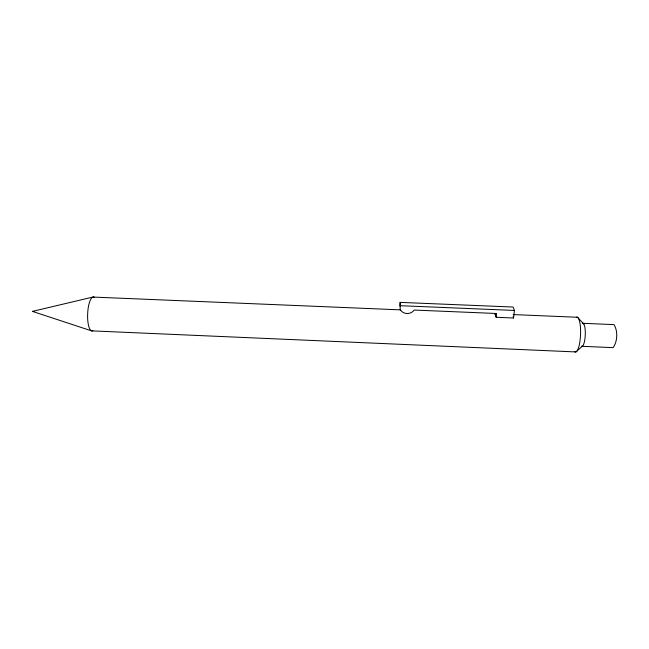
<?xml version="1.0" encoding="UTF-8"?>
<svg xmlns="http://www.w3.org/2000/svg" width="649" height="649" viewBox="0 0 649 649"><rect width="100%" height="100%" fill="white"/><g stroke="black" fill="none" stroke-linecap="round" stroke-linejoin="round"><path stroke-width="0.97" d="M399.938 306.117L400.165 302.377L513.108 307.034L514.422 310.433L513.546 318.026L496.152 317.272L495.017 313.824L496.152 317.272L496.558 313.499L414.176 310.06A8.104 7.48 -5.5 0 1 406.931 313.508A8.104 7.48 -5.5 0 1 400.173 309.476L400.165 302.377M577.083 350.939L582.258 346.306M575.939 351.936L91.541 330.86L32.45 311.39L92.904 297.064L400.555 309.865M400.401 305.703L514.422 310.433M513.245 314.587L577.48 317.264L583.832 324.046M583.11 323.316L613.978 324.614C618.075 331.014 617.524 341.463 613.143 347.637L581.488 346.282A11.585 2.945 -87.6 0 0 585.284 334.746A11.585 2.945 -87.6 0 0 582.34 323.372M32.45 311.39L34.462 311.479M513.148 316.485L513.537 318.002M92.896 330.779A17.02 5.16 -87.5 0 1 87.591 316.201L87.769 311.674A17.02 5.16 -87.5 0 1 94.251 297.153M576.353 317.256A17.466 4.316 -87.6 0 1 580.393 337.261L579.898 341.715A17.466 4.316 -87.6 0 1 574.819 351.75"/></g></svg>
